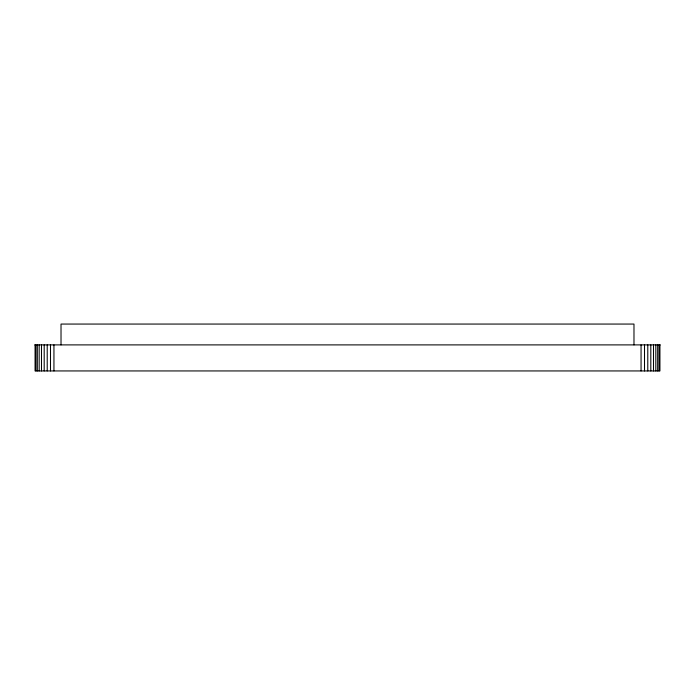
<?xml version="1.0" encoding="UTF-8"?>
<svg xmlns="http://www.w3.org/2000/svg" width="695" height="695" viewBox="0 0 695 695"><rect width="100%" height="100%" fill="white"/><g stroke="black" fill="none" stroke-linecap="round" stroke-linejoin="round"><path stroke-width="1.04" d="M34.75 344.894L660.25 344.894M659.929 344.894L659.929 370.939L35.071 370.939L35.071 344.894M659.068 344.894L659.068 370.939M657.687 344.894L657.687 370.939M655.819 344.894L655.819 370.939M653.509 344.894L653.509 370.939M650.807 344.894L650.807 370.939M647.783 344.894L647.783 370.939M644.508 344.894L644.508 370.939M641.059 344.894L641.059 370.939M633.979 344.894L633.979 324.061L61.021 324.061L61.021 344.894M53.941 344.894L53.941 370.939M50.492 344.894L50.492 370.939M47.217 344.894L47.217 370.939M44.193 344.894L44.193 370.939M41.492 344.894L41.492 370.939M39.181 344.894L39.181 370.939M37.313 344.894L37.313 370.939M35.931 344.894L35.931 370.939"/></g></svg>
